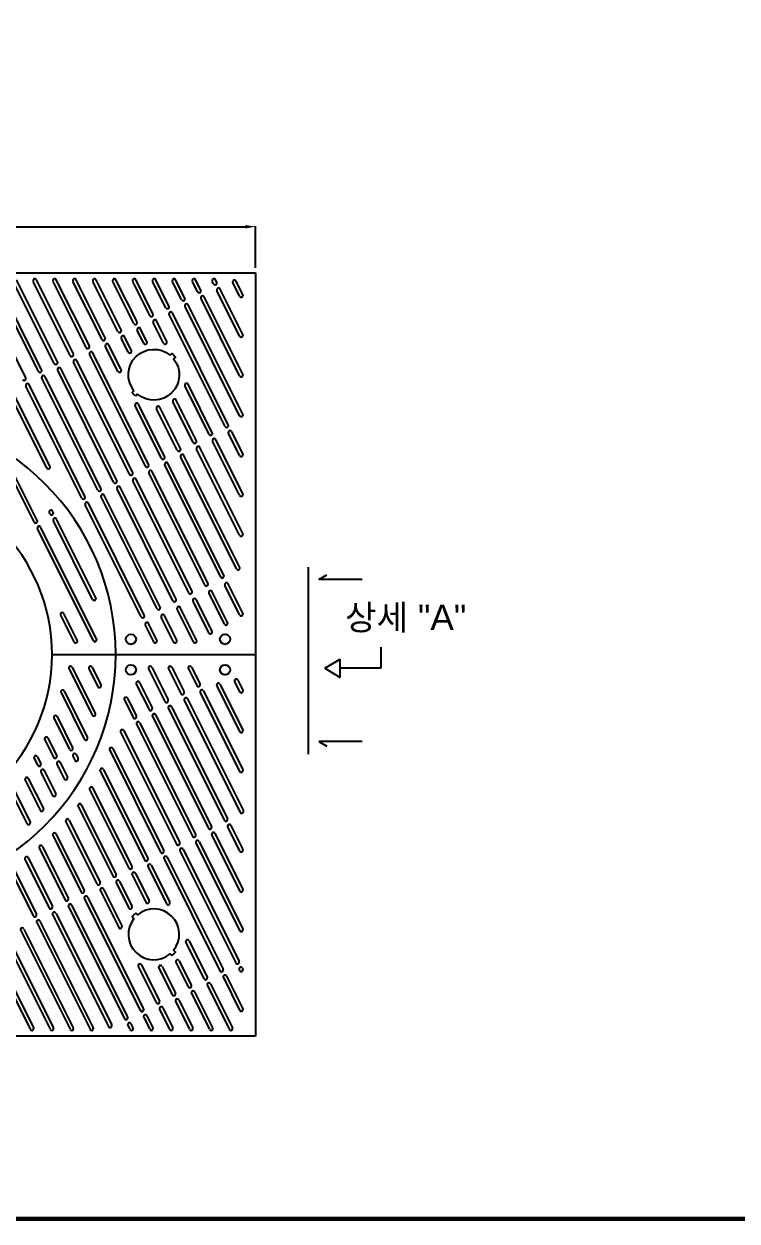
# Model space of a CAD drawing. Header units: millimetres. Extents: x 19555 to 26787, y -43327 to -38213.
# Drawn here: x 21526 to 22929, y -43159 to -40806 of the extents above; entities that cross this region are included whole.
import ezdxf

# ---------------------------------------------------------------- set-up
doc = ezdxf.new("R2010")
doc.units = ezdxf.units.MM
doc.layers.add('LAYOUT', color=7, linetype='Continuous')
doc.layers.add('압연강', color=40, linetype='Continuous')
doc.styles.get("Standard").update_dxf_attribs({"font": 'arial.ttf'})
doc.dimstyles.new('ISO-25', dxfattribs={"dimtxt": 40, "dimasz": 20, "dimexe": 1.25, "dimexo": 10, "dimgap": 10, "dimtad": 1, "dimdec": 0, "dimtxsty": 'Standard', "dimcen": 2.5, "dimclrd": 3, "dimclre": 3, "dimclrt": 3, "dimadec": 0, "dimazin": 0, "dimtfac": 1, "dimtdec": 0, "dimtmove": 0, "dimatfit": 3, "dimfxl": 1, "dimarcsym": 0})

# ---------------------------------------------------------------- blocks, each defined once
blk = doc.blocks.new('*D42')
at = {"color": 3, "lineweight": -2, "transparency": 16777216}
for p, q in [((20481.9, -41285.4), (20481.9, -41203.2)), ((21981.9, -41285.4), (21981.9, -41203.2)), ((20501.9, -41204.4), (21961.9, -41204.4))]:
    blk.add_line(p, q, dxfattribs=at)
at = {"color": 3, "transparency": 16777216}
for points in [[(20501.9, -41201.1), (20501.9, -41207.8), (20481.9, -41204.4)], [(21961.9, -41207.8), (21961.9, -41201.1), (21981.9, -41204.4)]]:
    blk.add_solid(points, dxfattribs=at)
at = {"layer": 'Defpoints', "color": 0, "transparency": 16777216}
for p in [(21981.9, -41204.4), (20481.9, -41295.4), (21981.9, -41295.4)]:
    blk.add_point(p, dxfattribs=at)
at = {"color": 3, "transparency": 16777216, "insert": (21231.9, -41174), "char_height": 40, "attachment_point": 5}
blk.add_mtext('1500', dxfattribs=at)
blk = doc.blocks.new('AG1515')
for p, q in [((17231.1, -41542.2), (18731.1, -41542.2)), ((18731.1, -41542.2), (18731.1, -42292.2)), ((18331.1, -42292.2), (18731.1, -42292.2)), ((18731.1, -42292.2), (18731.1, -43042.2)), ((18731.1, -43042.2), (17231.1, -43042.2))]:
    blk.add_line(p, q)
for points in [[(18495.5, -41784.1, -0.045549), (18488.5, -41777), (18492.1, -41773.5, -0.904534), (18563.1, -41703.8), (18566.7, -41700.3, -0.045549), (18573.7, -41707.4), (18570.1, -41711, -0.904534), (18499.1, -41780.6)], [(18495.5, -42800.3, 0.045549), (18488.5, -42807.4), (18492.1, -42811, 0.904534), (18563.1, -42880.6), (18566.7, -42884.1, 0.045549), (18573.7, -42877), (18570.1, -42873.5, 0.904534), (18499.1, -42803.8)]]:
    blk.add_lwpolyline(points, format="xyb", close=True)
for centre in [(18486.1, -42262.2), (18671.1, -42262.2), (18486.1, -42322.2), (18671.1, -42322.2)]:
    blk.add_circle(centre, 10)
for radius, start, end in [(475, 0, 180), (350, 0, 180), (475, 180, 0), (350, 180, 0)]:
    blk.add_arc((17981.1, -42292.2), radius, start, end)
at = {"layer": '압연강'}
for p, q in [((18279.1, -41748.1), (18182.7, -41555.5)), ((18310.4, -41732.5), (18221.9, -41555.5)), ((18341.7, -41716.8), (18261, -41555.5)), ((18373, -41701.1), (18300.1, -41555.5)), ((18404.3, -41685.5), (18339.3, -41555.5)), ((18435.6, -41669.8), (18378.4, -41555.5)), ((18466.9, -41654.2), (18417.5, -41555.5)), ((18498.2, -41638.5), (18456.7, -41555.5)), ((18529.5, -41622.9), (18495.8, -41555.5)), ((18560.8, -41607.2), (18534.9, -41555.5)), ((18592.1, -41591.6), (18574, -41555.5)), ((18623.4, -41575.9), (18613.2, -41555.5)), ((18654.7, -41560.3), (18652.3, -41555.5)), ((18304.1, -41735.6), (18215.6, -41558.6)), ((18335.4, -41719.9), (18254.7, -41558.6)), ((18366.7, -41704.3), (18293.9, -41558.6)), ((18398, -41688.6), (18333, -41558.6)), ((18429.3, -41673), (18372.1, -41558.6)), ((18460.6, -41657.3), (18411.3, -41558.6)), ((18491.9, -41641.7), (18450.4, -41558.6)), ((18523.2, -41626), (18489.5, -41558.6)), ((18554.5, -41610.4), (18528.7, -41558.6)), ((18585.8, -41594.7), (18567.8, -41558.6)), ((18617.1, -41579.1), (18606.9, -41558.6)), ((18648.5, -41563.4), (18646, -41558.6)), ((18699.8, -41666.2), (18655.2, -41576.8)), ((18706.1, -41663.1), (18661.4, -41573.7)), ((18699.8, -41587.9), (18686.5, -41561.2)), ((18706.1, -41584.8), (18692.7, -41558)), ((18699.8, -41744.4), (18623.9, -41592.5)), ((18706.1, -41741.3), (18630.1, -41589.3)), ((18671.2, -41843.7), (18561.2, -41623.8)), ((18677.4, -41840.5), (18567.5, -41620.6)), ((18699.8, -41822.7), (18592.5, -41608.1)), ((18706.1, -41819.6), (18598.8, -41605)), ((18550.3, -41680.1), (18529.9, -41639.4)), ((18556.5, -41677), (18536.2, -41636.3)), ((18480.7, -41697.6), (18467.3, -41670.7)), ((18487, -41694.4), (18473.6, -41667.6)), ((18511.2, -41680.3), (18498.6, -41655.1)), ((18517.5, -41677.2), (18504.9, -41652)), ((18460.6, -41735.5), (18436, -41686.4)), ((18466.8, -41732.4), (18442.3, -41683.3)), ((18483.4, -41937.6), (18373.4, -41717.7)), ((18489.6, -41934.4), (18379.7, -41714.6)), ((18514.7, -41921.9), (18404.7, -41702)), ((18520.9, -41918.8), (18411, -41698.9)), ((18452, -41953.2), (18342.1, -41733.3)), ((18458.3, -41950.1), (18348.4, -41730.2)), ((18389.4, -41984.5), (18279.5, -41764.6)), ((18395.7, -41981.4), (18285.8, -41761.5)), ((18420.7, -41968.9), (18310.8, -41749)), ((18427, -41965.7), (18317.1, -41745.9)), ((18639.9, -41859.3), (18592.3, -41764.1)), ((18646.1, -41856.2), (18598.6, -41761)), ((18320.6, -41925.1), (18248.2, -41780.3)), ((18326.9, -41922), (18254.5, -41777.2)), ((18546, -41906.3), (18494.4, -41803.2)), ((18552.2, -41903.1), (18500.7, -41800)), ((18577.3, -41890.6), (18536.6, -41809.3)), ((18583.5, -41887.5), (18542.9, -41806.1)), ((18608.6, -41875), (18568.7, -41795.2)), ((18614.8, -41871.8), (18575, -41792.1)), ((18699.8, -41901), (18677.9, -41857.1)), ((18706.1, -41897.8), (18684.2, -41853.9)), ((18706.1, -42054.4), (18621.5, -41885.2)), ((18699.8, -41979.2), (18646.6, -41872.7)), ((18706.1, -41976.1), (18652.8, -41869.6)), ((18693.9, -42123.9), (18584, -41904)), ((18700.2, -42120.8), (18590.2, -41900.9)), ((18699.8, -42057.5), (18615.3, -41888.4)), ((18637.6, -42152.1), (18527.6, -41932.2)), ((18662.6, -42139.6), (18552.7, -41919.7)), ((18668.9, -42136.4), (18558.9, -41916.5)), ((18295.5, -42031.5), (18249, -41938.5)), ((18301.8, -42028.4), (18255.3, -41935.4)), ((18600, -42170.9), (18490.1, -41951)), ((18606.3, -42167.7), (18496.3, -41947.9)), ((18631.3, -42155.2), (18521.4, -41935.3)), ((18543.6, -42199), (18433.7, -41979.2)), ((18568.7, -42186.5), (18458.8, -41966.6)), ((18575, -42183.4), (18465, -41963.5)), ((18506.1, -42217.8), (18396.1, -41997.9)), ((18512.3, -42214.7), (18402.4, -41994.8)), ((18537.4, -42202.2), (18427.5, -41982.3)), ((18326.8, -42015.8), (18325.7, -42013.5)), ((18333.1, -42012.7), (18331.9, -42010.4)), ((18417, -42180.6), (18339.8, -42026.1)), ((18412.2, -42264.8), (18302.2, -42044.9)), ((18418.4, -42261.6), (18308.5, -42041.8)), ((18410.8, -42183.7), (18333.5, -42029.2)), ((18699.8, -42214), (18670.9, -42156.1)), ((18706.1, -42210.9), (18677.1, -42153)), ((18639.3, -42249.5), (18608.3, -42187.4)), ((18645.6, -42246.4), (18614.5, -42184.3)), ((18669.8, -42232.2), (18639.6, -42171.8)), ((18676.1, -42229.1), (18645.8, -42168.6)), ((18374.3, -42267.2), (18348, -42214.7)), ((18380.5, -42264.1), (18354.3, -42211.6)), ((18609, -42267.2), (18577, -42203.1)), ((18615.3, -42264.1), (18583.2, -42199.9)), ((18530.8, -42267.2), (18514.4, -42234.4)), ((18537, -42264.1), (18520.6, -42231.2)), ((18569.9, -42267.2), (18545.7, -42218.7)), ((18576.2, -42264.1), (18551.9, -42215.6)), ((18364.3, -42320.3), (18409.7, -42411.1)), ((18370.6, -42317.2), (18416, -42408)), ((18403.4, -42320.3), (18420.8, -42355.1)), ((18409.7, -42317.2), (18427.1, -42352)), ((18520.8, -42320.3), (18553, -42384.6)), ((18527.1, -42317.2), (18559.2, -42381.5)), ((18560, -42320.3), (18584.3, -42369)), ((18566.2, -42317.2), (18590.5, -42365.8)), ((18599.1, -42320.3), (18615.6, -42353.3)), ((18605.4, -42317.2), (18621.9, -42350.2)), ((18496.6, -42350.2), (18521.7, -42400.3)), ((18502.9, -42347.1), (18527.9, -42397.1)), ((18654.9, -42353.6), (18699.8, -42443.5)), ((18661.1, -42350.5), (18706.1, -42440.4)), ((18690, -42345.5), (18699.8, -42365.3)), ((18696.2, -42342.4), (18706.1, -42362.2)), ((18348.6, -42367.1), (18394.2, -42458.4)), ((18354.8, -42363.9), (18400.5, -42455.3)), ((18479.3, -42378.2), (18496.6, -42412.8)), ((18597.3, -42379.2), (18707.2, -42599.1)), ((18622.3, -42366.7), (18699.8, -42521.8)), ((18628.6, -42363.6), (18706.1, -42518.7)), ((18473.1, -42381.4), (18490.4, -42415.9)), ((18559.7, -42398), (18669.6, -42617.9)), ((18565.9, -42394.9), (18675.9, -42614.8)), ((18591, -42382.4), (18700.9, -42602.3)), ((18334.6, -42417.4), (18365.2, -42478.5)), ((18340.8, -42414.3), (18371.4, -42475.4)), ((18503.3, -42426.2), (18613.3, -42646.1)), ((18528.4, -42413.7), (18638.3, -42633.6)), ((18534.6, -42410.6), (18644.6, -42630.4)), ((18465.8, -42445), (18575.7, -42664.9)), ((18472, -42441.9), (18582, -42661.7)), ((18497.1, -42429.3), (18607, -42649.2)), ((18316.6, -42459.7), (18333.8, -42494.2)), ((18322.9, -42456.6), (18340.1, -42491.1)), ((18295.7, -42496.2), (18302.5, -42509.8)), ((18302, -42493.1), (18308.8, -42506.7)), ((18371.9, -42491.9), (18375.7, -42499.7)), ((18378.1, -42488.8), (18382, -42496.6)), ((18444.3, -42480.4), (18544.4, -42680.5)), ((18450.6, -42477.3), (18550.7, -42677.4)), ((18315.5, -42520.1), (18338.4, -42565.8)), ((18340.6, -42507.6), (18354.9, -42536.3)), ((18346.8, -42504.5), (18361.2, -42533.2)), ((18431.9, -42518), (18519.4, -42693)), ((18277.9, -42538.9), (18307.6, -42598.3)), ((18284.2, -42535.8), (18313.9, -42595.1)), ((18309.2, -42523.3), (18332.1, -42569)), ((18425.6, -42521.2), (18513.1, -42696.2)), ((18247.4, -42556.2), (18281.6, -42624.5)), ((18253.7, -42553), (18287.9, -42621.4)), ((18404.8, -42557.7), (18481.8, -42711.8)), ((18411, -42554.6), (18488.1, -42708.7)), ((18382.2, -42590.8), (18450.5, -42727.5)), ((18388.4, -42587.7), (18456.8, -42724.3)), ((18358, -42620.8), (18419.2, -42743.1)), ((18364.3, -42617.6), (18425.4, -42740)), ((18676.3, -42631.3), (18699.8, -42678.3)), ((18682.6, -42628.2), (18706.1, -42675.2)), ((18332.5, -42647.9), (18387.9, -42758.8)), ((18338.7, -42644.8), (18394.1, -42755.6)), ((18620, -42659.5), (18706.1, -42831.7)), ((18645, -42647), (18699.8, -42756.6)), ((18651.3, -42643.8), (18706.1, -42753.5)), ((18305.6, -42672.6), (18356.6, -42774.4)), ((18311.9, -42669.4), (18362.8, -42771.3)), ((18582.4, -42678.3), (18692.4, -42898.2)), ((18588.7, -42675.2), (18698.6, -42895)), ((18613.7, -42662.6), (18699.8, -42834.9)), ((18277.6, -42694.8), (18325.3, -42790.1)), ((18283.9, -42691.7), (18331.5, -42787)), ((18526.1, -42706.5), (18562.4, -42779.1)), ((18551.1, -42693.9), (18661.1, -42913.8)), ((18557.4, -42690.8), (18667.3, -42910.7)), ((18248.5, -42714.7), (18294, -42805.7)), ((18254.7, -42711.6), (18300.2, -42802.6)), ((18488.5, -42725.2), (18515.4, -42779.1)), ((18494.8, -42722.1), (18521.7, -42776)), ((18519.8, -42709.6), (18556.1, -42782.2)), ((18432.2, -42753.4), (18468.3, -42825.6)), ((18457.2, -42740.9), (18481.8, -42790.1)), ((18463.5, -42737.8), (18488.1, -42787)), ((18394.6, -42772.2), (18504.5, -42992.1)), ((18400.9, -42769.1), (18510.8, -42988.9)), ((18425.9, -42756.5), (18462, -42828.7)), ((18338.2, -42800.4), (18448.2, -43020.2)), ((18363.3, -42787.8), (18473.2, -43007.7)), ((18369.5, -42784.7), (18479.5, -43004.6)), ((18300.7, -42819.2), (18405.6, -43028.9)), ((18307, -42816.1), (18411.8, -43025.8)), ((18332, -42803.5), (18441.9, -43023.4)), ((18238.1, -42850.5), (18327.3, -43028.9)), ((18244.3, -42847.3), (18333.6, -43025.8)), ((18269.4, -42834.8), (18366.4, -43028.9)), ((18275.6, -42831.7), (18372.7, -43025.8)), ((18206.8, -42866.1), (18288.2, -43028.9)), ((18213, -42863), (18294.4, -43025.8)), ((18594.1, -42858.2), (18629.7, -42929.5)), ((18600.4, -42855), (18636, -42926.3)), ((18574.5, -42897.2), (18598.4, -42945.1)), ((18580.7, -42894), (18604.7, -42942)), ((18500.4, -42905.6), (18535.8, -42976.4)), ((18506.7, -42902.4), (18542.1, -42973.3)), ((18540.9, -42908.3), (18567.1, -42960.8)), ((18547.2, -42905.2), (18573.4, -42957.6)), ((18699.1, -42911.6), (18699.8, -42913.1)), ((18705.3, -42908.4), (18706.1, -42910)), ((18636.5, -42942.9), (18679.5, -43028.9)), ((18642.7, -42939.7), (18685.7, -43025.8)), ((18667.8, -42927.2), (18699.8, -42991.4)), ((18674, -42924.1), (18706.1, -42988.3)), ((18605.2, -42958.5), (18640.4, -43028.9)), ((18611.4, -42955.4), (18646.6, -43025.8)), ((18542.5, -42989.8), (18562.1, -43028.9)), ((18548.8, -42986.7), (18568.4, -43025.8)), ((18573.8, -42974.2), (18601.2, -43028.9)), ((18580.1, -42971.1), (18607.5, -43025.8)), ((18511.2, -43005.5), (18523, -43028.9)), ((18517.5, -43002.4), (18529.2, -43025.8)), ((18479.9, -43021.1), (18483.8, -43028.9)), ((18486.2, -43018), (18490.1, -43025.8))]:
    blk.add_line(p, q, dxfattribs=at)
for centre, start, end in [((18297, -41557), 26.5651, 206.5651), ((18336.1, -41557), 26.5651, 206.5651), ((18375.3, -41557), 26.5651, 206.5651), ((18414.4, -41557), 26.5651, 206.5651), ((18453.5, -41557), 26.5651, 206.5651), ((18492.7, -41557), 26.5651, 206.5651), ((18531.8, -41557), 26.5651, 206.5651), ((18570.9, -41557), 26.5651, 206.5651), ((18610, -41557), 26.5651, 206.5651), ((18649.2, -41557), 26.5651, 206.5651), ((18689.6, -41559.6), 26.5651, 206.5651), ((18620.3, -41577.5), 206.5651, 26.5651), ((18651.6, -41561.8), 206.5651, 26.5651), ((18658.3, -41575.3), 26.5651, 206.5651), ((18589, -41593.1), 206.5651, 26.5651), ((18595.7, -41606.6), 26.5651, 206.5651), ((18627, -41590.9), 26.5651, 206.5651), ((18703, -41586.4), 206.5651, 26.5651), ((18526.4, -41624.4), 206.5651, 26.5651), ((18557.7, -41608.8), 206.5651, 26.5651), ((18564.4, -41622.2), 26.5651, 206.5651), ((18495.1, -41640.1), 206.5651, 26.5651), ((18501.8, -41653.5), 26.5651, 206.5651), ((18533.1, -41637.9), 26.5651, 206.5651), ((18432.4, -41671.4), 206.5651, 26.5651), ((18463.8, -41655.8), 206.5651, 26.5651), ((18470.5, -41669.2), 26.5651, 206.5651), ((18703, -41664.6), 206.5651, 26.5651), ((18401.1, -41687.1), 206.5651, 26.5651), ((18407.8, -41700.5), 26.5651, 206.5651), ((18439.2, -41684.8), 26.5651, 206.5651), ((18483.9, -41696), 206.5651, 26.5651), ((18514.4, -41678.7), 206.5651, 26.5651), ((18553.4, -41678.5), 206.5651, 26.5651), ((18338.5, -41718.4), 206.5651, 26.5651), ((18369.8, -41702.7), 206.5651, 26.5651), ((18376.5, -41716.1), 26.5651, 206.5651), ((18307.2, -41734), 206.5651, 26.5651), ((18313.9, -41747.4), 26.5651, 206.5651), ((18345.2, -41731.8), 26.5651, 206.5651), ((18463.7, -41733.9), 206.5651, 26.5651), ((18703, -41742.9), 206.5651, 26.5651), ((18275.9, -41749.7), 206.5651, 26.5651), ((18282.6, -41763.1), 26.5651, 206.5651), ((18595.4, -41762.6), 26.5651, 206.5651), ((18571.8, -41793.7), 26.5651, 206.5651), ((18497.5, -41801.6), 26.5651, 206.5651), ((18539.7, -41807.7), 26.5651, 206.5651), ((18703, -41821.1), 206.5651, 26.5651), ((18643, -41857.7), 206.5651, 26.5651), ((18674.3, -41842.1), 206.5651, 26.5651), ((18681, -41855.5), 26.5651, 206.5651), ((18611.7, -41873.4), 206.5651, 26.5651), ((18618.4, -41886.8), 26.5651, 206.5651), ((18649.7, -41871.2), 26.5651, 206.5651), ((18549.1, -41904.7), 206.5651, 26.5651), ((18580.4, -41889), 206.5651, 26.5651), ((18587.1, -41902.5), 26.5651, 206.5651), ((18703, -41899.4), 206.5651, 26.5651), ((18323.7, -41923.6), 206.5651, 26.5651), ((18517.8, -41920.4), 206.5651, 26.5651), ((18524.5, -41933.8), 26.5651, 206.5651), ((18555.8, -41918.1), 26.5651, 206.5651), ((18455.2, -41951.7), 206.5651, 26.5651), ((18486.5, -41936), 206.5651, 26.5651), ((18493.2, -41949.4), 26.5651, 206.5651), ((18423.9, -41967.3), 206.5651, 26.5651), ((18430.6, -41980.7), 26.5651, 206.5651), ((18461.9, -41965.1), 26.5651, 206.5651), ((18703, -41977.7), 206.5651, 26.5651), ((18392.6, -41983), 206.5651, 26.5651), ((18399.3, -41996.4), 26.5651, 206.5651), ((18328.8, -42012), 26.5651, 206.5651), ((18330, -42014.3), 206.5651, 26.5651), ((18336.7, -42027.7), 26.5651, 206.5651), ((18298.7, -42029.9), 206.5651, 26.5651), ((18305.4, -42043.3), 26.5651, 206.5651), ((18703, -42055.9), 206.5651, 26.5651), ((18697, -42122.3), 206.5651, 26.5651), ((18665.7, -42138), 206.5651, 26.5651), ((18603.1, -42169.3), 206.5651, 26.5651), ((18634.4, -42153.6), 206.5651, 26.5651), ((18642.7, -42170.2), 26.5651, 206.5651), ((18674, -42154.5), 26.5651, 206.5651), ((18413.9, -42182.2), 206.5651, 26.5651), ((18571.8, -42184.9), 206.5651, 26.5651), ((18611.4, -42185.8), 26.5651, 206.5651), ((18351.1, -42213.2), 26.5651, 206.5651), ((18509.2, -42216.3), 206.5651, 26.5651), ((18540.5, -42200.6), 206.5651, 26.5651), ((18548.8, -42217.1), 26.5651, 206.5651), ((18580.1, -42201.5), 26.5651, 206.5651), ((18703, -42212.5), 206.5651, 26.5651), ((18517.5, -42232.8), 26.5651, 206.5651), ((18672.9, -42230.7), 206.5651, 26.5651), ((18415.3, -42263.2), 206.5651, 26.5651), ((18642.5, -42248), 206.5651, 26.5651), ((18377.4, -42265.6), 206.5651, 26.5651), ((18533.9, -42265.6), 206.5651, 26.5651), ((18573, -42265.6), 206.5651, 26.5651), ((18612.2, -42265.6), 206.5651, 26.5651), ((18367.4, -42318.8), 26.5651, 206.5651), ((18406.6, -42318.8), 26.5651, 206.5651), ((18524, -42318.8), 26.5651, 206.5651), ((18563.1, -42318.8), 26.5651, 206.5651), ((18602.2, -42318.8), 26.5651, 206.5651), ((18424, -42353.6), 206.5651, 26.5651), ((18499.8, -42348.6), 26.5651, 206.5651), ((18618.7, -42351.7), 206.5651, 26.5651), ((18658, -42352.1), 26.5651, 206.5651), ((18693.1, -42344), 26.5651, 206.5651), ((18351.7, -42365.5), 26.5651, 206.5651), ((18476.2, -42379.8), 26.5651, 206.5651), ((18587.4, -42367.4), 206.5651, 26.5651), ((18594.1, -42380.8), 26.5651, 206.5651), ((18625.4, -42365.2), 26.5651, 206.5651), ((18703, -42363.7), 206.5651, 26.5651), ((18524.8, -42398.7), 206.5651, 26.5651), ((18556.1, -42383.1), 206.5651, 26.5651), ((18562.8, -42396.5), 26.5651, 206.5651), ((18337.7, -42415.8), 26.5651, 206.5651), ((18412.8, -42409.5), 206.5651, 26.5651), ((18493.5, -42414.4), 206.5651, 26.5651), ((18500.2, -42427.8), 26.5651, 206.5651), ((18531.5, -42412.1), 26.5651, 206.5651), ((18468.9, -42443.4), 26.5651, 206.5651), ((18703, -42442), 206.5651, 26.5651), ((18319.7, -42458.1), 26.5651, 206.5651), ((18397.4, -42456.9), 206.5651, 26.5651), ((18298.9, -42494.7), 26.5651, 206.5651), ((18337, -42492.6), 206.5651, 26.5651), ((18368.3, -42477), 206.5651, 26.5651), ((18375, -42490.4), 26.5651, 206.5651), ((18378.9, -42498.2), 206.5651, 26.5651), ((18447.5, -42478.8), 26.5651, 206.5651), ((18305.7, -42508.3), 206.5651, 26.5651), ((18312.4, -42521.7), 26.5651, 206.5651), ((18343.7, -42506), 26.5651, 206.5651), ((18428.7, -42519.6), 26.5651, 206.5651), ((18703, -42520.2), 206.5651, 26.5651), ((18281.1, -42537.3), 26.5651, 206.5651), ((18358, -42534.7), 206.5651, 26.5651), ((18335.2, -42567.4), 206.5651, 26.5651), ((18407.9, -42556.2), 26.5651, 206.5651), ((18385.3, -42589.2), 26.5651, 206.5651), ((18310.7, -42596.7), 206.5651, 26.5651), ((18672.8, -42616.3), 206.5651, 26.5651), ((18704.1, -42600.7), 206.5651, 26.5651), ((18284.8, -42623), 206.5651, 26.5651), ((18361.1, -42619.2), 26.5651, 206.5651), ((18641.5, -42632), 206.5651, 26.5651), ((18679.5, -42629.8), 26.5651, 206.5651), ((18335.6, -42646.4), 26.5651, 206.5651), ((18578.8, -42663.3), 206.5651, 26.5651), ((18610.1, -42647.6), 206.5651, 26.5651), ((18616.9, -42661.1), 26.5651, 206.5651), ((18648.2, -42645.4), 26.5651, 206.5651), ((18308.8, -42671), 26.5651, 206.5651), ((18547.5, -42679), 206.5651, 26.5651), ((18585.6, -42676.7), 26.5651, 206.5651), ((18703, -42676.8), 206.5651, 26.5651), ((18280.8, -42693.2), 26.5651, 206.5651), ((18484.9, -42710.3), 206.5651, 26.5651), ((18516.2, -42694.6), 206.5651, 26.5651), ((18522.9, -42708), 26.5651, 206.5651), ((18554.2, -42692.4), 26.5651, 206.5651), ((18453.6, -42725.9), 206.5651, 26.5651), ((18491.6, -42723.7), 26.5651, 206.5651), ((18391, -42757.2), 206.5651, 26.5651), ((18422.3, -42741.6), 206.5651, 26.5651), ((18429, -42755), 26.5651, 206.5651), ((18460.3, -42739.3), 26.5651, 206.5651), ((18703, -42755), 206.5651, 26.5651), ((18359.7, -42772.9), 206.5651, 26.5651), ((18397.7, -42770.6), 26.5651, 206.5651), ((18518.6, -42777.6), 206.5651, 26.5651), ((18559.3, -42780.6), 206.5651, 26.5651), ((18297.1, -42804.2), 206.5651, 26.5651), ((18328.4, -42788.5), 206.5651, 26.5651), ((18335.1, -42801.9), 26.5651, 206.5651), ((18366.4, -42786.3), 26.5651, 206.5651), ((18484.9, -42788.6), 206.5651, 26.5651), ((18303.8, -42817.6), 26.5651, 206.5651), ((18465.1, -42827.2), 206.5651, 26.5651), ((18272.5, -42833.2), 26.5651, 206.5651), ((18703, -42833.3), 206.5651, 26.5651), ((18597.2, -42856.6), 26.5651, 206.5651), ((18577.6, -42895.6), 26.5651, 206.5651), ((18695.5, -42896.6), 206.5651, 26.5651), ((18503.5, -42904), 26.5651, 206.5651), ((18544, -42906.7), 26.5651, 206.5651), ((18664.2, -42912.2), 206.5651, 26.5651), ((18702.2, -42910), 26.5651, 206.5651), ((18703, -42911.6), 206.5651, 26.5651), ((18601.6, -42943.5), 206.5651, 26.5651), ((18632.9, -42927.9), 206.5651, 26.5651), ((18639.6, -42941.3), 26.5651, 206.5651), ((18670.9, -42925.7), 26.5651, 206.5651), ((18570.3, -42959.2), 206.5651, 26.5651), ((18608.3, -42957), 26.5651, 206.5651), ((18507.7, -42990.5), 206.5651, 26.5651), ((18539, -42974.9), 206.5651, 26.5651), ((18545.7, -42988.3), 26.5651, 206.5651), ((18577, -42972.6), 26.5651, 206.5651), ((18703, -42989.8), 206.5651, 26.5651), ((18476.4, -43006.2), 206.5651, 26.5651), ((18514.4, -43003.9), 26.5651, 206.5651), ((18291.3, -43027.4), 206.5651, 26.5651), ((18330.4, -43027.4), 206.5651, 26.5651), ((18369.6, -43027.4), 206.5651, 26.5651), ((18408.7, -43027.4), 206.5651, 26.5651), ((18445, -43021.8), 206.5651, 26.5651), ((18483.1, -43019.6), 26.5651, 206.5651), ((18487, -43027.4), 206.5651, 26.5651), ((18526.1, -43027.4), 206.5651, 26.5651), ((18565.2, -43027.4), 206.5651, 26.5651), ((18604.4, -43027.4), 206.5651, 26.5651), ((18643.5, -43027.4), 206.5651, 26.5651), ((18682.6, -43027.4), 206.5651, 26.5651)]:
    blk.add_arc(centre, 3.5, start, end, dxfattribs=at)
blk = doc.blocks.new('*D108')
at = {"color": 3, "lineweight": -2}
for p, q in [((20481.9, -41285.4), (20481.9, -41203.2)), ((21981.9, -41285.4), (21981.9, -41203.2)), ((20501.9, -41204.4), (21961.9, -41204.4))]:
    blk.add_line(p, q, dxfattribs=at)
at = {"color": 3}
for points in [[(20501.9, -41201.1), (20501.9, -41207.8), (20481.9, -41204.4)], [(21961.9, -41207.8), (21961.9, -41201.1), (21981.9, -41204.4)]]:
    blk.add_solid(points, dxfattribs=at)
at = {"layer": 'Defpoints', "color": 0}
for p in [(21981.9, -41204.4), (20481.9, -41295.4), (21981.9, -41295.4)]:
    blk.add_point(p, dxfattribs=at)
at = {"color": 3, "insert": (21231.9, -41174), "char_height": 40, "attachment_point": 5}
blk.add_mtext('1500', dxfattribs=at)

msp = doc.modelspace()

# ---------------------------------------------------------------- linework, layer by layer
for p, q in [((22085.4, -41873.4), (22085.4, -42241.1)), ((22106.1, -41897.9), (22122.1, -41889)), ((22191.7, -41897.9), (22106.1, -41897.9)), ((22228, -42031), (22228, -42072.4)), ((22118.5, -42072.4), (22148.6, -42054.5)), ((22118.5, -42072.4), (22148.6, -42090.2)), ((22148.6, -42090.2), (22148.6, -42054.5)), ((22228, -42072.4), (22148.6, -42072.4)), ((22191.7, -42216.5), (22106.1, -42216.5)), ((22106.1, -42216.5), (22122.1, -42225.5))]:
    msp.add_line(p, q)
at = {"layer": 'LAYOUT', "const_width": 8.61}
msp.add_lwpolyline([(19727.6, -43154.7), (26614.8, -43154.7), (26614.8, -38385.3), (19727.6, -38385.3)], close=True, dxfattribs=at)

# ---------------------------------------------------------------- block references
msp.add_blockref('AG1515', (3250.8, 246.8))

# ---------------------------------------------------------------- texts
at = {"color": 4}
msp.add_text('상세 "A"', height=49.5, dxfattribs=at).set_placement((22157.8, -41997))

# ---------------------------------------------------------------- dimensions: what is measured, and where the dimension line sits
for picture in ['*D42', '*D108']:
    dim = msp.add_linear_dim(base=(21981.9, -41204.4), p1=(20481.9, -41295.4), p2=(21981.9, -41295.4), dimstyle='ISO-25')
    dim.commit()
    dim.dimension.update_dxf_attribs({"geometry": picture, "text_midpoint": (21231.9, -41174)})

doc.saveas('drawing.dxf')
